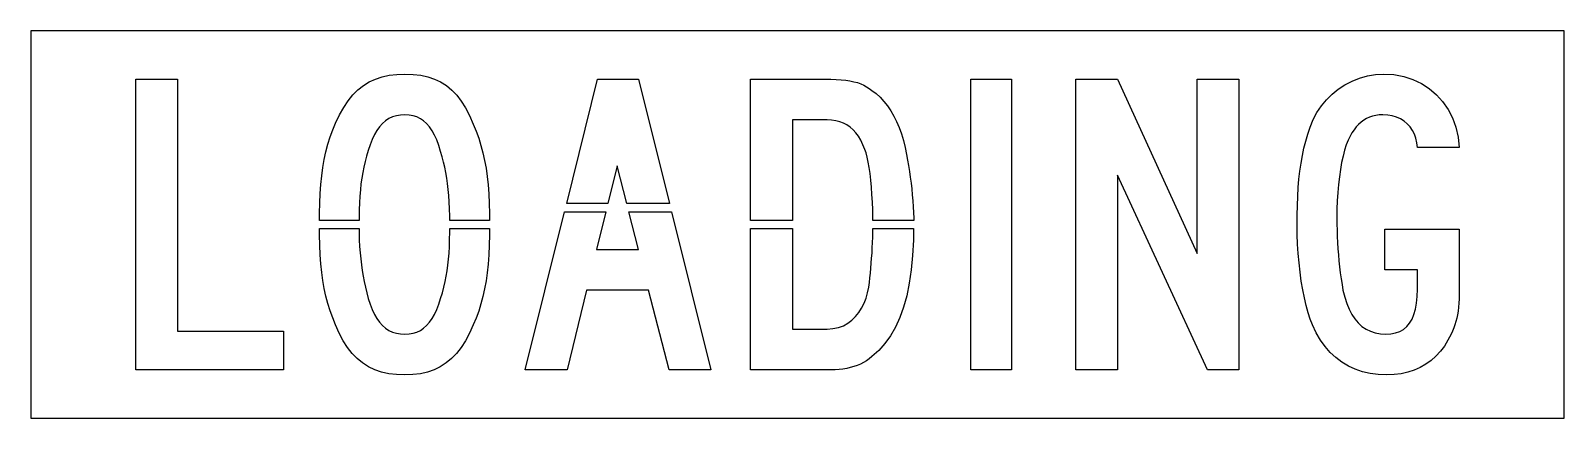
# Model space of a CAD drawing. Extents: x 0 to 95, y 0 to 24.
import ezdxf

# ---------------------------------------------------------------- set-up
doc = ezdxf.new("R2010")
doc.units = 0
doc.layers.add('CUT', color=7, linetype='Continuous')
doc.layers.add('OUTSIDE', color=1, linetype='Continuous')

msp = doc.modelspace()

# ---------------------------------------------------------------- linework, layer by layer
at = {"layer": 'CUT'}
for points in [[(15.6688, 5.3994), (15.6688, 3), (6.5122, 3), (6.5122, 21), (9.1006, 21), (9.1006, 5.3994)], [(25.8658, 14.1744), (25.8226, 14.5344), (25.7704, 14.8782), (25.711, 15.213), (25.6444, 15.5406), (25.5688, 15.8628), (25.486, 16.1868), (25.396, 16.5162), (25.279, 16.8924), (25.153, 17.2326), (25.0144, 17.5368), (24.865, 17.8068), (24.703, 18.0426), (24.5266, 18.2442), (24.3394, 18.4134), (24.1378, 18.5502), (23.9218, 18.6564), (23.6914, 18.7302), (23.4448, 18.7752), (23.1856, 18.7896), (22.9102, 18.7752), (22.6528, 18.7302), (22.4116, 18.6564), (22.1884, 18.5538), (21.9796, 18.4188), (21.787, 18.2532), (21.6088, 18.0552), (21.445, 17.8266), (21.2938, 17.5638), (21.1534, 17.2686), (21.0274, 16.941), (20.9104, 16.5792), (20.8078, 16.2354), (20.716, 15.8952), (20.6368, 15.5568), (20.5666, 15.2148), (20.509, 14.8674), (20.4604, 14.511), (20.4226, 14.1402), (20.392, 13.7532), (20.3704, 13.3464), (20.3542, 12.9144), (20.3452, 12.4572), (20.3444, 12.251), (17.881, 12.251), (17.8846, 12.693), (17.9026, 13.3194), (17.9314, 13.9152), (17.9728, 14.4804), (18.0304, 15.0204), (18.1006, 15.537), (18.187, 16.032), (18.2914, 16.509), (18.412, 16.9698), (18.5524, 17.418), (18.7108, 17.8554), (18.8908, 18.2838), (19.1338, 18.795), (19.393, 19.254), (19.6684, 19.6644), (19.9618, 20.0244), (20.275, 20.3376), (20.6116, 20.6058), (20.9716, 20.8272), (21.355, 21.0072), (21.7672, 21.144), (22.2082, 21.2412), (22.6816, 21.297), (23.1856, 21.315), (23.6896, 21.297), (24.1612, 21.2394), (24.6004, 21.1422), (25.0126, 21.0054), (25.3942, 20.8236), (25.7506, 20.5968), (26.0818, 20.325), (26.3896, 20.0064), (26.6758, 19.6374), (26.9404, 19.218), (27.187, 18.7464), (27.4174, 18.2208), (27.5956, 17.7798), (27.754, 17.337), (27.8944, 16.8906), (28.015, 16.4334), (28.1194, 15.9654), (28.2058, 15.4812), (28.2778, 14.9772), (28.3336, 14.4498), (28.375, 13.8954), (28.4056, 13.3104), (28.4218, 12.6894), (28.4254, 12.251), (25.9624, 12.251), (25.9594, 12.5184), (25.9486, 12.9738), (25.9288, 13.3986), (25.9, 13.7982)], [(37.6486, 21), (39.5684, 13.2932), (36.921, 13.2932), (36.322, 15.6324), (35.7514, 13.2932), (33.2016, 13.2932), (35.1214, 21)], [(52.1116, 13.863), (52.0792, 14.3166), (52.0396, 14.7468), (51.9928, 15.1518), (51.9388, 15.5262), (51.8794, 15.8664), (51.8146, 16.1688), (51.7444, 16.428), (51.6688, 16.6422), (51.55, 16.9428), (51.4204, 17.2164), (51.2764, 17.4612), (51.118, 17.679), (50.947, 17.868), (50.7598, 18.0318), (50.56, 18.1686), (50.344, 18.2802), (50.1136, 18.3648), (49.8688, 18.426), (49.6078, 18.462), (49.3306, 18.4728), (47.1832, 18.4728), (47.1832, 12.251), (44.5948, 12.251), (44.5948, 21), (49.2046, 21), (49.5682, 20.9964), (49.903, 20.9838), (50.209, 20.9622), (50.4916, 20.9316), (50.7508, 20.892), (50.9884, 20.8416), (51.2098, 20.7822), (51.4132, 20.7102), (51.6022, 20.6274), (51.7804, 20.532), (51.9496, 20.4258), (52.1098, 20.3052), (52.3726, 20.1036), (52.6192, 19.875), (52.855, 19.6212), (53.0746, 19.344), (53.278, 19.0434), (53.4688, 18.7176), (53.6416, 18.372), (53.7982, 18.003), (53.9404, 17.6142), (54.0628, 17.2038), (54.169, 16.7754), (54.2572, 16.3272), (54.3184, 15.9906), (54.3778, 15.645), (54.4336, 15.2904), (54.484, 14.9322), (54.5308, 14.5686), (54.574, 14.2032), (54.61, 13.836), (54.6406, 13.467), (54.6658, 13.1016), (54.6838, 12.7398), (54.6964, 12.3834), (54.6978, 12.251), (52.1703, 12.251), (52.1692, 12.4086), (52.1584, 12.9054), (52.1386, 13.3914)], [(58.237, 3), (58.237, 21), (60.7624, 21), (60.7624, 3)], [(64.7422, 3), (64.7422, 21), (67.3306, 21), (72.2572, 10.2), (72.2572, 21), (74.8474, 21), (74.8474, 3), (72.889, 3), (67.3306, 15.0636), (67.3306, 3)], [(88.441, 6.8754), (88.414, 6.6378), (88.378, 6.411), (88.3348, 6.195), (88.2826, 5.988), (88.2214, 5.7864), (88.1512, 5.592), (88.072, 5.3994), (87.9838, 5.2104), (87.793, 4.8288), (87.5734, 4.476), (87.325, 4.1502), (87.0496, 3.8532), (86.7472, 3.5886), (86.4196, 3.3546), (86.0686, 3.1548), (85.696, 2.9892), (85.3, 2.8578), (84.886, 2.7624), (84.454, 2.703), (84.004, 2.685), (83.4784, 2.7066), (82.978, 2.7732), (82.5028, 2.883), (82.051, 3.0378), (81.6244, 3.234), (81.2248, 3.4734), (80.8522, 3.756), (80.5048, 4.0782), (80.1844, 4.4436), (79.8928, 4.8486), (79.6282, 5.2932), (79.3942, 5.7792), (79.2556, 6.1356), (79.126, 6.5352), (79.0054, 6.9762), (78.8956, 7.4532), (78.7948, 7.9608), (78.7066, 8.4954), (78.6292, 9.0498), (78.5662, 9.6204), (78.514, 10.2018), (78.4762, 10.7904), (78.4546, 11.3808), (78.4456, 11.9676), (78.451, 12.585), (78.4636, 13.1772), (78.4852, 13.7424), (78.5194, 14.2842), (78.5626, 14.8062), (78.6202, 15.3084), (78.6904, 15.7926), (78.7732, 16.2624), (78.8722, 16.7196), (78.9874, 17.166), (79.1188, 17.6016), (79.2664, 18.0318), (79.45, 18.4944), (79.6786, 18.9336), (79.9504, 19.344), (80.2636, 19.7256), (80.6128, 20.073), (80.9962, 20.3844), (81.4102, 20.6562), (81.8494, 20.8848), (82.3138, 21.0684), (82.798, 21.2034), (83.2984, 21.288), (83.815, 21.315), (84.4486, 21.2772), (85.0516, 21.1638), (85.6186, 20.9784), (86.1496, 20.7264), (86.6356, 20.4114), (87.0748, 20.037), (87.4636, 19.6068), (87.7966, 19.1262), (88.0684, 18.5988), (88.2772, 18.0264), (88.4194, 17.4144), (88.4878, 16.7682), (85.8994, 16.7682), (85.867, 17.0598), (85.8058, 17.3352), (85.714, 17.5908), (85.5952, 17.8266), (85.4476, 18.039), (85.2748, 18.2298), (85.0768, 18.3936), (84.8554, 18.5322), (84.6106, 18.642), (84.3442, 18.723), (84.058, 18.7734), (83.752, 18.7896), (83.5342, 18.7806), (83.3254, 18.7518), (83.1256, 18.7068), (82.933, 18.642), (82.7494, 18.5592), (82.5748, 18.4584), (82.4092, 18.3378), (82.2544, 18.1992), (82.1086, 18.0426), (81.9718, 17.868), (81.8458, 17.6754), (81.7306, 17.463), (81.6082, 17.2182), (81.4948, 16.9302), (81.3886, 16.6026), (81.2932, 16.2372), (81.2068, 15.8394), (81.1312, 15.411), (81.0646, 14.9556), (81.0106, 14.4786), (80.9674, 13.9818), (80.935, 13.4688), (80.9152, 12.945), (80.9098, 12.4104), (80.9116, 12.0306), (80.9206, 11.649), (80.9332, 11.2656), (80.9512, 10.8822), (80.9746, 10.5006), (81.0034, 10.1208), (81.0376, 9.7428), (81.0772, 9.3702), (81.1222, 8.9994), (81.1726, 8.6358), (81.2284, 8.2776), (81.2878, 7.9266), (81.394, 7.5018), (81.52, 7.1112), (81.6676, 6.7566), (81.835, 6.4362), (82.0258, 6.1518), (82.2364, 5.9052), (82.4668, 5.6946), (82.7206, 5.5218), (82.9942, 5.3868), (83.2876, 5.2896), (83.6044, 5.2302), (83.941, 5.2104), (84.2578, 5.2284), (84.5458, 5.2842), (84.8068, 5.3778), (85.0372, 5.5092), (85.2406, 5.6802), (85.417, 5.889), (85.5646, 6.1374), (85.6852, 6.4272), (85.7788, 6.7566), (85.8454, 7.1256), (85.885, 7.536), (85.8994, 7.9896), (85.8994, 9.1902), (83.878, 9.1902), (83.878, 11.7156), (88.4878, 11.7156), (88.4878, 7.9896), (88.486, 7.6836), (88.477, 7.3974), (88.4626, 7.1292)], [(35.629, 12.7912), (35.0584, 10.452), (37.6486, 10.452), (37.0496, 12.7912), (39.6934, 12.7912), (42.1324, 3), (39.5422, 3), (38.2786, 7.9266), (34.4266, 7.9266), (33.226, 3), (30.6376, 3), (33.0766, 12.7912)], [(28.1194, 8.0112), (28.015, 7.5396), (27.8944, 7.0842), (27.754, 6.6414), (27.5956, 6.2076), (27.4174, 5.7792), (27.187, 5.2662), (26.9368, 4.8036), (26.6668, 4.3896), (26.3752, 4.0224), (26.062, 3.702), (25.7272, 3.4266), (25.3672, 3.1962), (24.9838, 3.009), (24.5752, 2.865), (24.1396, 2.7642), (23.6752, 2.7048), (23.1856, 2.685), (22.6654, 2.7048), (22.183, 2.7642), (21.733, 2.865), (21.3136, 3.009), (20.9248, 3.1962), (20.5648, 3.4266), (20.23, 3.702), (19.9186, 4.0224), (19.6324, 4.3896), (19.366, 4.8036), (19.1194, 5.2662), (18.8908, 5.7792), (18.7108, 6.2202), (18.5524, 6.663), (18.412, 7.1112), (18.2914, 7.5684), (18.187, 8.0382), (18.1006, 8.526), (18.0304, 9.0354), (17.9728, 9.5682), (17.9314, 10.1316), (17.9026, 10.7256), (17.8846, 11.3592), (17.8815, 11.749), (20.3451, 11.749), (20.347, 11.496), (20.3578, 11.0532), (20.3776, 10.6356), (20.4064, 10.2414), (20.4424, 9.867), (20.4856, 9.5052), (20.536, 9.1542), (20.5954, 8.8104), (20.662, 8.4684), (20.7376, 8.1264), (20.8204, 7.779), (20.9104, 7.4208), (21.0274, 7.059), (21.1534, 6.7314), (21.2938, 6.4362), (21.445, 6.1734), (21.6088, 5.9448), (21.787, 5.7468), (21.9796, 5.5812), (22.1884, 5.4462), (22.4116, 5.3436), (22.6528, 5.2698), (22.9102, 5.2248), (23.1856, 5.2104), (23.4448, 5.2248), (23.6914, 5.2698), (23.9218, 5.3436), (24.1378, 5.4462), (24.3394, 5.5812), (24.5266, 5.7468), (24.703, 5.9448), (24.865, 6.1734), (25.0144, 6.4362), (25.153, 6.7314), (25.279, 7.059), (25.396, 7.4208), (25.5004, 7.7772), (25.5904, 8.1228), (25.6714, 8.4612), (25.7398, 8.7996), (25.7974, 9.1398), (25.846, 9.489), (25.8838, 9.8526), (25.9144, 10.2324), (25.9378, 10.6356), (25.9522, 11.0676), (25.9612, 11.5302), (25.9628, 11.749), (28.4249, 11.749), (28.4218, 11.3574), (28.4056, 10.722), (28.375, 10.1226), (28.3336, 9.5538), (28.2778, 9.0156), (28.2058, 8.5026)], [(53.836, 6.2346), (53.5678, 5.6406), (53.26, 5.1042), (52.9162, 4.6218), (52.5328, 4.1952), (52.1098, 3.8208), (51.9478, 3.6858), (51.7732, 3.5634), (51.5914, 3.4536), (51.3988, 3.3564), (51.199, 3.27), (50.9884, 3.198), (50.7724, 3.1368), (50.5474, 3.0864), (50.3152, 3.0486), (50.0776, 3.0216), (49.8328, 3.0054), (49.5844, 3), (44.5948, 3), (44.5948, 11.749), (47.1832, 11.749), (47.1832, 5.5272), (49.3306, 5.5272), (49.696, 5.5506), (50.0326, 5.6208), (50.3404, 5.736), (50.6194, 5.889), (50.8732, 6.078), (51.1, 6.2994), (51.2998, 6.5514), (51.4744, 6.8268), (51.622, 7.1256), (51.7462, 7.4424), (51.8452, 7.7736), (51.9208, 8.1156), (51.9514, 8.4018), (51.9838, 8.6952), (52.0126, 8.9922), (52.0414, 9.2946), (52.0702, 9.6024), (52.0936, 9.9156), (52.117, 10.2342), (52.135, 10.5582), (52.1512, 10.8876), (52.1638, 11.2206), (52.171, 11.5608), (52.172, 11.749), (54.695, 11.749), (54.682, 11.0208), (54.6298, 10.0722), (54.5434, 9.1848), (54.421, 8.3586), (54.2626, 7.5918), (54.0682, 6.8844)]]:
    msp.add_lwpolyline(points, close=True, dxfattribs=at)
at = {"layer": 'OUTSIDE'}
msp.add_lwpolyline([(0, 0), (95, 0), (95, 24), (0, 24)], close=True, dxfattribs=at)

doc.saveas('drawing.dxf')
